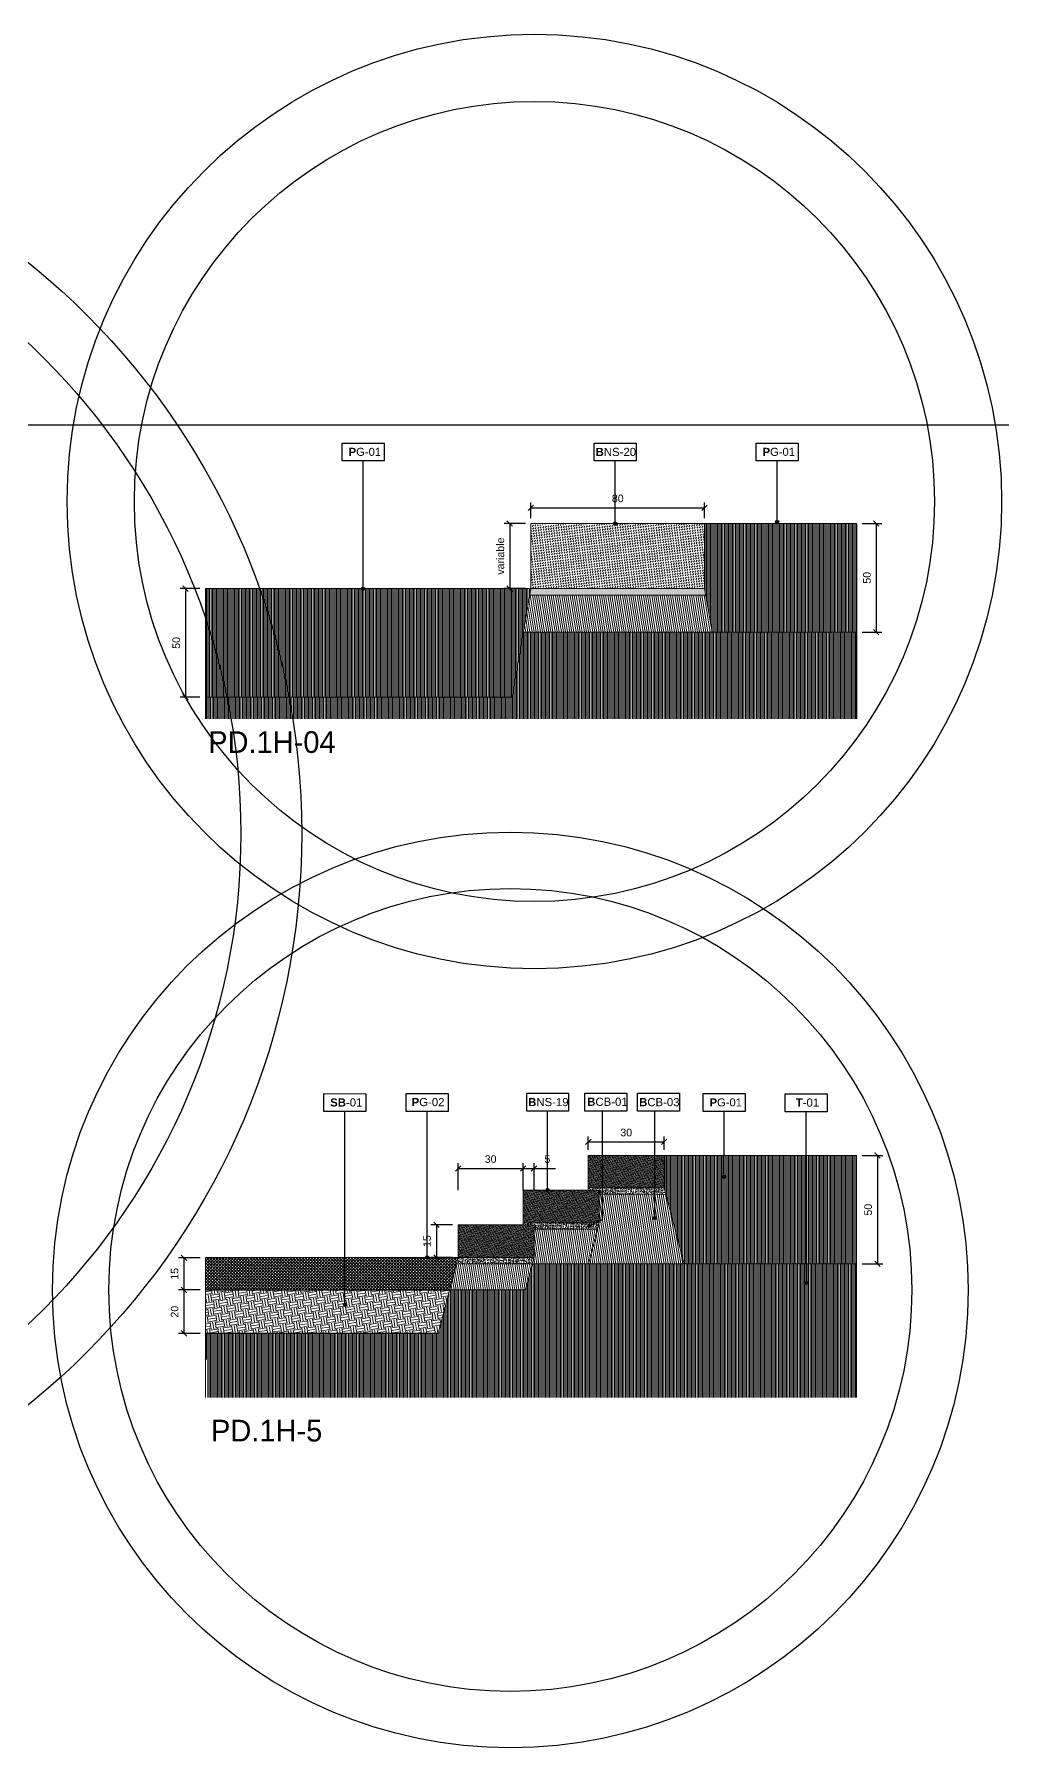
# Model space of a CAD drawing. Header units: metres. Extents: x -325 to 301, y -147 to 149.
# Drawn here: x 27.6 to 32.06, y 47.36 to 55.26 of the extents above; entities that cross this region are included whole.
import ezdxf

# ---------------------------------------------------------------- set-up
doc = ezdxf.new("R2010")
doc.units = ezdxf.units.M
doc.layers.get('Defpoints').update_dxf_attribs({"lineweight": 13})
for name, color, linetype, plot in [('-aux', 50, 'Continuous', False), ('-AUX-QAD', 5, 'Continuous', False), ('-AUX-TWQ', 1, 'Continuous', False)]:
    doc.layers.add(name, color=color, linetype=linetype, plot=plot)
doc.layers.add('0-TX-1_25', color=7, linetype='Continuous', true_color=0x3f4f7f)
for name, color, linetype, lineweight, true_color in [('03-TR-Paviment_01_Compacted Ground', 7, 'Continuous', 5, 0xc5a967), ('03-TR-Paviment_08_Natural Stone Bleachers', 7, 'Continuous', 5, 0xafad9d), ('3-TR tot_u', 7, 'Continuous', 5, 0x787878)]:
    doc.layers.add(name, color=color, linetype=linetype, lineweight=lineweight, true_color=true_color)
for name, color, linetype, lineweight in [('1-CM', 7, 'Continuous', 0), ('2-L-secció', 1, 'Continuous', 0), ('3-TR Formigó', 252, 'Continuous', 0), ('3-TR Seleccionat', 44, 'Continuous', 0), ('3-TR Tot-u', 37, 'Continuous', 0)]:
    doc.layers.add(name, color=color, linetype=linetype, lineweight=lineweight)
for name, color, linetype in [('1-SECCIÓ', 1, 'Continuous'), ('A-KEYPLAN_HATCH', 7, 'Continuous'), ('A_TEXT_2', 7, 'Continuous'), ('EIT_3 TR terra vegetal', 45, 'Continuous')]:
    doc.layers.add(name, color=color, linetype=linetype)
doc.styles.add('Arial_4', font='arial.ttf', dxfattribs={"height": 1.8})
doc.styles.get("Standard").update_dxf_attribs({"font": 'arial.ttf'})
doc.styles.add('x-llegenda materials$0$ENGRAVERS', font='TT0586M.TTF')
doc.dimstyles.new('ISO-25', dxfattribs={"dimtxt": 0.1, "dimasz": 0.1, "dimexe": 0.1, "dimexo": 0.1, "dimgap": 0.1, "dimtad": 1, "dimdec": 0, "dimlfac": 100, "dimzin": 9, "dimtxsty": 'Standard', "dimblk": 'OBLIQUE', "dimcen": 0.1, "dimadec": 0, "dimazin": 0, "dimtfac": 1, "dimtdec": 0, "dimtmove": 0, "dimatfit": 3, "dimldrblk": 'OBLIQUE', "dimfxl": 1, "dimarcsym": 0})

# ---------------------------------------------------------------- blocks, each defined once
blk = doc.blocks.new('hatch keyplan 2')
at = {"layer": 'A-KEYPLAN_HATCH'}
blk.add_lwpolyline([(0, 0.00548), (0.01287, 0.00548), (0.01287, 0), (0, 0)], close=True, dxfattribs=at)
blk = doc.blocks.new('hatch keyplan')
at = {"layer": 'A-KEYPLAN_HATCH'}
blk.add_blockref('hatch keyplan 2', (1.43058, 0.85215), dxfattribs=at)
blk = doc.blocks.new('PG02')
at = {"layer": 'A-KEYPLAN_HATCH'}
blk.add_blockref('hatch keyplan', (-1.42958, -0.85215), dxfattribs=at)
at = {"layer": 'A_TEXT_2', "insert": (0.0002, 0.00412), "char_height": 0.0025, "attachment_point": 1}
blk.add_mtext_dynamic_manual_height_columns('\\pi0.00245,t0.01245;{\\fArial|b1|i0|c0|p34;P}G-02', width=0.0145619, gutter_width=0.015, heights=[0], dxfattribs=at)
blk = doc.blocks.new('SB-01')
at = {"layer": 'A-KEYPLAN_HATCH'}
blk.add_blockref('hatch keyplan', (-1.43058, -0.85215), dxfattribs=at)
at = {"layer": 'A_TEXT_2', "insert": (-0.0008, 0.00403), "char_height": 0.0025, "attachment_point": 1}
blk.add_mtext_dynamic_manual_height_columns('\\pi0.00271;{\\fArial|b1|i0|c0|p34;SB}-01', width=0.0145619, gutter_width=0.015, heights=[0], dxfattribs=at)
blk = doc.blocks.new('T-01')
at = {"layer": 'A-KEYPLAN_HATCH'}
blk.add_blockref('hatch keyplan', (-1.43058, -0.85215), dxfattribs=at)
at = {"layer": 'A_TEXT_2', "insert": (-0.0008, 0.00408), "char_height": 0.0025, "attachment_point": 1}
blk.add_mtext_dynamic_manual_height_columns('\\pi0.00405;{\\fArial|b1|i0|c0|p34;T}-01', width=0.0145619, gutter_width=0.015, heights=[0], dxfattribs=at)
blk = doc.blocks.new('PG01')
at = {"layer": 'A-KEYPLAN_HATCH'}
blk.add_blockref('hatch keyplan', (-1.42958, -0.85215), dxfattribs=at)
at = {"layer": 'A-KEYPLAN_HATCH', "insert": (0.00021, 0.00402), "char_height": 0.0024588, "attachment_point": 1, "line_spacing_factor": 0.938532, "style": 'Arial_4'}
blk.add_mtext_dynamic_manual_height_columns('\\pi0.00276;{\\fArial|b1|i0|c0|p34;P}G-01', width=0.0145619, gutter_width=0.015, heights=[0], dxfattribs=at)
blk = doc.blocks.new('BNS_19')
at = {"layer": '03-TR-Paviment_08_Natural Stone Bleachers'}
h = blk.add_hatch(dxfattribs=at)
h.set_pattern_fill('DASH', color=256, scale=0.0011, angle=233, style=0, double=1)
h.set_pattern_definition([(233, (-63.3714576, -52.2879466), (0.00068739555, -0.00489107349), [0.0034925, -0.0034925])])
h.paths.add_polyline_path([(0.3, 0.15), (0.3, 0), (-0.05, 0), (-0.05, 0.15)])
at = {"layer": '1-CM'}
blk.add_lwpolyline([(0.3, 0.15), (-0.05, 0.15), (-0.05, 0), (0.3, 0), (0.3, 0.15)], dxfattribs=at)
blk = doc.blocks.new('BNS19')
at = {"layer": 'A-KEYPLAN_HATCH'}
blk.add_lwpolyline([(0, 0.0039), (0.00917, 0.0039), (0.00917, 0), (0, 0)], close=True, dxfattribs=at)
at = {"layer": 'A_TEXT_2', "insert": (0.00031, 0.00286), "char_height": 0.0017812, "attachment_point": 1}
blk.add_mtext_dynamic_manual_height_columns('{\\fArial|b1|i0|c0|p34;B}NS-19', width=0.0103753, gutter_width=0.01069, heights=[0], dxfattribs=at)
blk = doc.blocks.new('B-CB03')
at = {"layer": 'A-KEYPLAN_HATCH'}
blk.add_blockref('hatch keyplan', (-1.43058, -0.85215), dxfattribs=at)
at = {"layer": 'A_TEXT_2', "insert": (-0.0008, 0.00398), "char_height": 0.0025, "attachment_point": 1}
blk.add_mtext_dynamic_manual_height_columns('\\pi0.00128;{\\fArial|b1|i0|c0|p34;B}CB-03', width=0.0145619, gutter_width=0.015, heights=[0], dxfattribs=at)
blk = doc.blocks.new('B-CB01')
at = {"layer": 'A-KEYPLAN_HATCH'}
blk.add_blockref('hatch keyplan', (-1.43058, -0.85215), dxfattribs=at)
at = {"layer": 'A_TEXT_2', "insert": (-0.0008, 0.00411), "char_height": 0.0025, "attachment_point": 1}
blk.add_mtext_dynamic_manual_height_columns('\\pi0.00152;{\\fArial|b1|i0|c0|p34;B}CB-01', width=0.0145619, gutter_width=0.015, heights=[0], dxfattribs=at)
blk = doc.blocks.new('POINT')
at = {"layer": '0-TX-1_25'}
h = blk.add_hatch(dxfattribs=at)
h.set_pattern_fill('ANGLE', color=256)
h.set_pattern_definition([(0, (-83.747, -12.726), (0, 6.985), [5.08, -1.905]), (90, (-83.747, -12.726), (-6.985, 4e-16), [5.08, -1.905])])
edge = h.paths.add_edge_path()
edge.add_arc((0, 0), 0.0075, 0, 360)
h = blk.add_hatch(color=256, dxfattribs=at)
h.dxf.hatch_style = 1
edge = h.paths.add_edge_path()
edge.add_arc((0, 0), 0.0075, 0, 360)
blk.add_circle((0, 0), 0.0075, dxfattribs=at)
blk = doc.blocks.new('BNS20')
at = {"layer": 'A-KEYPLAN_HATCH'}
blk.add_lwpolyline([(0, 0.0039), (0.00917, 0.0039), (0.00917, 0), (0, 0)], close=True, dxfattribs=at)
at = {"layer": 'A_TEXT_2', "insert": (0.00031, 0.00286), "char_height": 0.0017812, "attachment_point": 1}
blk.add_mtext_dynamic_manual_height_columns('{\\fArial|b1|i0|c0|p34;B}NS-20', width=0.0103753, gutter_width=0.01069, heights=[0], dxfattribs=at)
blk = doc.blocks.new('_Oblique')
at = {"color": 0, "lineweight": -2}
blk.add_line((-0.5, -0.5), (0.5, 0.5), dxfattribs=at)
blk = doc.blocks.new('*D1619')
at = {"layer": '0-TX-1_25', "color": 0, "lineweight": -2, "transparency": 16777216}
for p, q in [((31.4119, 53.0014), (31.5023, 53.0014)), ((31.4773, 53.0014), (31.4773, 52.5014)), ((31.4119, 52.5014), (31.5023, 52.5014))]:
    blk.add_line(p, q, dxfattribs=at)
at = {"layer": 'Defpoints', "color": 0, "transparency": 16777216}
for p in [(31.3869, 53.0014), (31.3869, 52.5014), (31.4773, 52.5014)]:
    blk.add_point(p, dxfattribs=at)
at = {"layer": '0-TX-1_25', "color": 0, "lineweight": -2, "transparency": 16777216, "xscale": 0.025, "yscale": 0.025, "zscale": 0.025}
for p, rotation in [((31.4773, 53.0014), 90), ((31.4773, 52.5014), 270)]:
    blk.add_blockref('_Oblique', p, dxfattribs=dict(at, rotation=rotation))
at = {"layer": '0-TX-1_25', "color": 0, "transparency": 16777216, "insert": (31.4344, 52.7514), "char_height": 0.035, "attachment_point": 5, "rotation": 90}
blk.add_mtext('50', dxfattribs=at)
blk = doc.blocks.new('*D1620')
at = {"layer": '0-TX-1_25', "color": 0, "lineweight": -2, "transparency": 16777216}
for p, q in [((29.886, 53.0264), (29.886, 53.099)), ((29.886, 53.074), (30.686, 53.074)), ((30.686, 53.0264), (30.686, 53.099))]:
    blk.add_line(p, q, dxfattribs=at)
at = {"layer": 'Defpoints', "color": 0, "transparency": 16777216}
for p in [(30.686, 53.074), (29.886, 53.0014), (30.686, 53.0014)]:
    blk.add_point(p, dxfattribs=at)
at = {"layer": '0-TX-1_25', "color": 0, "lineweight": -2, "transparency": 16777216, "xscale": 0.025, "yscale": 0.025, "zscale": 0.025, "rotation": 180}
blk.add_blockref('_Oblique', (29.886, 53.074), dxfattribs=at)
at = {"layer": '0-TX-1_25', "color": 0, "lineweight": -2, "transparency": 16777216, "xscale": 0.025, "yscale": 0.025, "zscale": 0.025}
blk.add_blockref('_Oblique', (30.686, 53.074), dxfattribs=at)
at = {"layer": '0-TX-1_25', "color": 0, "transparency": 16777216, "insert": (30.286, 53.1169), "char_height": 0.035, "attachment_point": 5}
blk.add_mtext('80', dxfattribs=at)
blk = doc.blocks.new('*D1621')
at = {"layer": '0-TX-1_25', "color": 0, "lineweight": -2, "transparency": 16777216}
for p, q in [((29.861, 53.0014), (29.7632, 53.0014)), ((29.7882, 53.0014), (29.7882, 52.7014)), ((29.861, 52.7014), (29.7632, 52.7014))]:
    blk.add_line(p, q, dxfattribs=at)
at = {"layer": 'Defpoints', "color": 0, "transparency": 16777216}
for p in [(29.886, 53.0014), (29.7882, 52.7014), (29.886, 52.7014)]:
    blk.add_point(p, dxfattribs=at)
at = {"layer": '0-TX-1_25', "color": 0, "lineweight": -2, "transparency": 16777216, "xscale": 0.025, "yscale": 0.025, "zscale": 0.025}
for p, rotation in [((29.7882, 53.0014), 90), ((29.7882, 52.7014), 270)]:
    blk.add_blockref('_Oblique', p, dxfattribs=dict(at, rotation=rotation))
at = {"layer": '0-TX-1_25', "color": 0, "transparency": 16777216, "insert": (29.7454, 52.8514), "char_height": 0.035, "attachment_point": 5, "rotation": 90}
blk.add_mtext('variable', dxfattribs=at)
blk = doc.blocks.new('*D1622')
at = {"layer": '0-TX-1_25', "color": 0, "lineweight": -2, "transparency": 16777216}
for p, q in [((28.361, 52.7014), (28.2697, 52.7014)), ((28.2947, 52.7014), (28.2947, 52.2014)), ((28.361, 52.2014), (28.2697, 52.2014))]:
    blk.add_line(p, q, dxfattribs=at)
at = {"layer": 'Defpoints', "color": 0, "transparency": 16777216}
for p in [(28.386, 52.7014), (28.2947, 52.2014), (28.386, 52.2014)]:
    blk.add_point(p, dxfattribs=at)
at = {"layer": '0-TX-1_25', "color": 0, "lineweight": -2, "transparency": 16777216, "xscale": 0.025, "yscale": 0.025, "zscale": 0.025}
for p, rotation in [((28.2947, 52.7014), 90), ((28.2947, 52.2014), 270)]:
    blk.add_blockref('_Oblique', p, dxfattribs=dict(at, rotation=rotation))
at = {"layer": '0-TX-1_25', "color": 0, "transparency": 16777216, "insert": (28.2518, 52.4514), "char_height": 0.035, "attachment_point": 5, "rotation": 90}
blk.add_mtext('50', dxfattribs=at)
blk = doc.blocks.new('*D1678')
at = {"layer": '0-TX-1_25', "color": 0, "lineweight": -2, "transparency": 16777216}
for p, q in [((31.4119, 50.0897), (31.5078, 50.0897)), ((31.4828, 50.0897), (31.4828, 49.5897)), ((31.4119, 49.5897), (31.5078, 49.5897))]:
    blk.add_line(p, q, dxfattribs=at)
at = {"layer": 'Defpoints', "color": 0, "transparency": 16777216}
for p in [(31.3869, 50.0897), (31.3869, 49.5897), (31.4828, 49.5897)]:
    blk.add_point(p, dxfattribs=at)
at = {"layer": '0-TX-1_25', "color": 0, "lineweight": -2, "transparency": 16777216, "xscale": 0.025, "yscale": 0.025, "zscale": 0.025}
for p, rotation in [((31.4828, 50.0897), 90), ((31.4828, 49.5897), 270)]:
    blk.add_blockref('_Oblique', p, dxfattribs=dict(at, rotation=rotation))
at = {"layer": '0-TX-1_25', "color": 0, "transparency": 16777216, "insert": (31.4399, 49.8397), "char_height": 0.035, "attachment_point": 5, "rotation": 90}
blk.add_mtext('50', dxfattribs=at)
blk = doc.blocks.new('*D1679')
at = {"layer": '0-TX-1_25', "color": 0, "lineweight": -2, "transparency": 16777216}
for p, q in [((28.3619, 49.6183), (28.2622, 49.6183)), ((28.2872, 49.6183), (28.2872, 49.4697)), ((28.3619, 49.4697), (28.2622, 49.4697))]:
    blk.add_line(p, q, dxfattribs=at)
at = {"layer": 'Defpoints', "color": 0, "transparency": 16777216}
for p in [(28.3869, 49.6183), (28.2872, 49.4697), (28.3869, 49.4697)]:
    blk.add_point(p, dxfattribs=at)
at = {"layer": '0-TX-1_25', "color": 0, "lineweight": -2, "transparency": 16777216, "xscale": 0.025, "yscale": 0.025, "zscale": 0.025}
for p, rotation in [((28.2872, 49.6183), 90), ((28.2872, 49.4697), 270)]:
    blk.add_blockref('_Oblique', p, dxfattribs=dict(at, rotation=rotation))
at = {"layer": '0-TX-1_25', "color": 0, "transparency": 16777216, "insert": (28.2443, 49.544), "char_height": 0.035, "attachment_point": 5, "rotation": 90}
blk.add_mtext('15', dxfattribs=at)
blk = doc.blocks.new('*D1680')
at = {"layer": '0-TX-1_25', "color": 0, "lineweight": -2, "transparency": 16777216}
for p, q in [((28.3616, 49.4697), (28.2622, 49.4697)), ((28.2872, 49.4697), (28.2872, 49.2697)), ((28.3616, 49.2697), (28.2622, 49.2697))]:
    blk.add_line(p, q, dxfattribs=at)
at = {"layer": 'Defpoints', "color": 0, "transparency": 16777216}
for p in [(28.3866, 49.4697), (28.2872, 49.2697), (28.3866, 49.2697)]:
    blk.add_point(p, dxfattribs=at)
at = {"layer": '0-TX-1_25', "color": 0, "lineweight": -2, "transparency": 16777216, "xscale": 0.025, "yscale": 0.025, "zscale": 0.025}
for p, rotation in [((28.2872, 49.4697), 90), ((28.2872, 49.2697), 270)]:
    blk.add_blockref('_Oblique', p, dxfattribs=dict(at, rotation=rotation))
at = {"layer": '0-TX-1_25', "color": 0, "transparency": 16777216, "insert": (28.2443, 49.3697), "char_height": 0.035, "attachment_point": 5, "rotation": 90}
blk.add_mtext('20', dxfattribs=at)
blk = doc.blocks.new('*D1685')
at = {"layer": '0-TX-1_25', "color": 0, "lineweight": -2, "transparency": 16777216}
for p, q in [((29.5503, 49.9297), (29.5503, 50.0547)), ((29.5503, 50.0297), (29.8503, 50.0297)), ((29.8503, 49.9297), (29.8503, 50.0547))]:
    blk.add_line(p, q, dxfattribs=at)
at = {"layer": 'Defpoints', "color": 0, "transparency": 16777216}
for p in [(29.8503, 50.0297), (29.5503, 49.7697), (29.8503, 49.7697)]:
    blk.add_point(p, dxfattribs=at)
at = {"layer": '0-TX-1_25', "color": 0, "lineweight": -2, "transparency": 16777216, "xscale": 0.025, "yscale": 0.025, "zscale": 0.025, "rotation": 180}
blk.add_blockref('_Oblique', (29.5503, 50.0297), dxfattribs=at)
at = {"layer": '0-TX-1_25', "color": 0, "lineweight": -2, "transparency": 16777216, "xscale": 0.025, "yscale": 0.025, "zscale": 0.025}
blk.add_blockref('_Oblique', (29.8503, 50.0297), dxfattribs=at)
at = {"layer": '0-TX-1_25', "color": 0, "transparency": 16777216, "insert": (29.7003, 50.0726), "char_height": 0.035, "attachment_point": 5}
blk.add_mtext('30', dxfattribs=at)
blk = doc.blocks.new('*D1682')
at = {"layer": '0-TX-1_25', "color": 0, "lineweight": -2, "transparency": 16777216}
for p, q in [((29.8503, 49.9547), (29.8503, 50.0547)), ((29.8503, 50.0297), (29.9003, 50.0297)), ((29.9003, 49.9297), (29.9003, 50.0547)), ((29.9003, 50.0297), (29.9985, 50.0297))]:
    blk.add_line(p, q, dxfattribs=at)
at = {"layer": 'Defpoints', "color": 0, "transparency": 16777216}
for p in [(29.9003, 50.0297), (29.8503, 49.9297), (29.9003, 49.7697)]:
    blk.add_point(p, dxfattribs=at)
at = {"layer": '0-TX-1_25', "color": 0, "lineweight": -2, "transparency": 16777216, "xscale": 0.025, "yscale": 0.025, "zscale": 0.025, "rotation": 180}
blk.add_blockref('_Oblique', (29.8503, 50.0297), dxfattribs=at)
at = {"layer": '0-TX-1_25', "color": 0, "lineweight": -2, "transparency": 16777216, "xscale": 0.025, "yscale": 0.025, "zscale": 0.025}
blk.add_blockref('_Oblique', (29.9003, 50.0297), dxfattribs=at)
at = {"layer": '0-TX-1_25', "color": 0, "transparency": 16777216, "insert": (29.9619, 50.0725), "char_height": 0.035, "attachment_point": 5}
blk.add_mtext('5', dxfattribs=at)
blk = doc.blocks.new('*D1683')
at = {"layer": '0-TX-1_25', "color": 0, "lineweight": -2, "transparency": 16777216}
for p, q in [((30.1503, 50.1147), (30.1503, 50.1772)), ((30.1503, 50.1522), (30.5003, 50.1522)), ((30.5003, 50.1147), (30.5003, 50.1772))]:
    blk.add_line(p, q, dxfattribs=at)
at = {"layer": 'Defpoints', "color": 0, "transparency": 16777216}
for p in [(30.5003, 50.1522), (30.1503, 50.0897), (30.5003, 50.0897)]:
    blk.add_point(p, dxfattribs=at)
at = {"layer": '0-TX-1_25', "color": 0, "lineweight": -2, "transparency": 16777216, "xscale": 0.025, "yscale": 0.025, "zscale": 0.025, "rotation": 180}
blk.add_blockref('_Oblique', (30.1503, 50.1522), dxfattribs=at)
at = {"layer": '0-TX-1_25', "color": 0, "lineweight": -2, "transparency": 16777216, "xscale": 0.025, "yscale": 0.025, "zscale": 0.025}
blk.add_blockref('_Oblique', (30.5003, 50.1522), dxfattribs=at)
at = {"layer": '0-TX-1_25', "color": 0, "transparency": 16777216, "insert": (30.3253, 50.1951), "char_height": 0.035, "attachment_point": 5}
blk.add_mtext('30', dxfattribs=at)
blk = doc.blocks.new('*D1684')
at = {"layer": '0-TX-1_25', "color": 0, "lineweight": -2, "transparency": 16777216}
for p, q in [((29.5253, 49.7697), (29.4254, 49.7697)), ((29.4504, 49.7697), (29.4504, 49.6197)), ((29.5253, 49.6197), (29.4254, 49.6197))]:
    blk.add_line(p, q, dxfattribs=at)
at = {"layer": 'Defpoints', "color": 0, "transparency": 16777216}
for p in [(29.5503, 49.7697), (29.4504, 49.6197), (29.5503, 49.6197)]:
    blk.add_point(p, dxfattribs=at)
at = {"layer": '0-TX-1_25', "color": 0, "lineweight": -2, "transparency": 16777216, "xscale": 0.025, "yscale": 0.025, "zscale": 0.025}
for p, rotation in [((29.4504, 49.7697), 90), ((29.4504, 49.6197), 270)]:
    blk.add_blockref('_Oblique', p, dxfattribs=dict(at, rotation=rotation))
at = {"layer": '0-TX-1_25', "color": 0, "transparency": 16777216, "insert": (29.4075, 49.6947), "char_height": 0.035, "attachment_point": 5, "rotation": 90}
blk.add_mtext('15', dxfattribs=at)

msp = doc.modelspace()

# ---------------------------------------------------------------- hatches: boundary and pattern name
at = {"layer": '03-TR-Paviment_01_Compacted Ground'}
h = msp.add_hatch(dxfattribs=at)
h.set_pattern_fill('ANSI31', color=256, scale=0.002, angle=45)
h.set_pattern_definition([(90, (-9.113502, 10.0134224), (-0.00635, 0), [])])
h.paths.add_polyline_path([(31.3869, 53.0014), (30.686, 53.0014), (30.686, 52.7014), (30.7204, 52.5014), (31.3869, 52.5014)])
h = msp.add_hatch(dxfattribs=at)
h.set_pattern_fill('ANSI31', color=256, scale=0.002, angle=45)
h.set_pattern_definition([(90, (-11.447015, 9.7134224), (-0.00635, 0), [])])
h.paths.add_polyline_path([(29.886, 52.7014), (28.386, 52.7014), (28.3869, 52.2014), (29.7998, 52.2014)])
h = msp.add_hatch(dxfattribs=at)
h.set_pattern_fill('ANSI31', color=256, scale=0.002, angle=225)
h.set_pattern_definition([(270, (5.688176, -59.176308), (0.00635, -9e-19), [])])
h.paths.add_polyline_path([(30.5003, 49.9397), (30.5918, 49.5897), (31.3869, 49.5897), (31.3869, 50.0897), (31.051, 50.0897), (30.3822, 50.0897), (30.5003, 50.0897)])
at = {"layer": '03-TR-Paviment_08_Natural Stone Bleachers'}
h = msp.add_hatch(dxfattribs=at)
h.set_pattern_fill('DASH', color=256, scale=0.002611, angle=232.42641, style=0, double=1)
h.set_pattern_definition([(232.4264096, (-122.366782, -68.67791), (0.00151523477, -0.01162470696), [0.0082894435, -0.0082894435])])
h.paths.add_polyline_path([(29.886, 52.9954), (29.886, 52.7015), (30.686, 52.7014), (30.686, 53.0014)])
at = {"layer": '3-TR Formigó'}
h = msp.add_hatch(dxfattribs=at)
h.set_pattern_fill('ANSI31', color=256, scale=0.003, angle=234.17524, style=0)
h.set_pattern_definition([(279.175244, (-8.821496, -38.993878), (0.00940313, 0.0015188056), [])])
h.paths.add_polyline_path([(30.6911, 52.6714), (29.8808, 52.6714), (29.8515, 52.5014), (30.7204, 52.5014)])
h = msp.add_hatch(dxfattribs=at)
h.set_pattern_fill('ANSI31', color=256, scale=0.003, angle=234.17524, style=0)
h.set_pattern_definition([(279.17524, (33.304013, 49.54951), (0.00940313, 0.001518806), [])])
h.paths.add_polyline_path([(30.5078, 49.9109), (30.2003, 49.9097), (30.2003, 49.7797), (30.1506, 49.5897), (30.5918, 49.5897)])
h = msp.add_hatch(dxfattribs=at)
h.set_pattern_fill('ANSI31', color=256, scale=0.003, angle=234.17524, style=0)
h.set_pattern_definition([(279.17524, (33.004013, 49.38951), (0.00940313, 0.001518806), [])])
h.paths.add_polyline_path([(30.1924, 49.7497), (29.9003, 49.7497), (29.9003, 49.6197), (29.8924, 49.5897), (30.1506, 49.5897)])
h = msp.add_hatch(dxfattribs=at)
h.set_pattern_fill('ANSI31', color=256, scale=0.003, angle=234.17524, style=0)
h.set_pattern_definition([(279.17524, (32.622651, 49.26951), (0.00940313, 0.001518806), [])])
h.paths.add_polyline_path([(29.8924, 49.5897), (29.5424, 49.5897), (29.5111, 49.4697), (29.8611, 49.4697)])
at = {"layer": '3-TR Seleccionat'}
h = msp.add_hatch(dxfattribs=at)
h.set_pattern_fill('ANSI31', color=256, scale=0.002, angle=225, style=0)
h.set_pattern_definition([(270, (26.625851, 52.456616), (0.00635, -2e-18), [])])
h.paths.add_polyline_path([(29.8515, 52.5014), (29.7998, 52.2014), (28.3869, 52.2014), (28.3869, 52.1014), (31.3869, 52.1014), (31.386, 52.5014), (30.7204, 52.5014)])
h = msp.add_hatch(dxfattribs=at)
h.set_pattern_fill('ANSI31', color=256, scale=0.002, angle=225)
h.set_pattern_definition([(270, (0.749206, -61.6957357), (0.00635, -9e-19), [])])
h.paths.add_polyline_path([(29.8924, 49.5897), (29.8611, 49.4697), (29.5111, 49.4697), (29.4588, 49.2697), (28.3869, 49.2697), (28.3964, 48.9743), (31.3869, 48.9743), (31.3869, 49.5897)])
at = {"layer": '3-TR Tot-u'}
h = msp.add_hatch(dxfattribs=at)
h.set_pattern_fill('EARTH', color=256, scale=0.005, angle=-80.48559, style=0)
h.set_pattern_definition([(279.514408, (5.688176, -62.140736), (0.036561385, -0.026065113), [0.03175, -0.03175]), (279.514408, (5.69992, -62.138768), (0.036561385, -0.026065113), [0.03175, -0.03175]), (279.514408, (5.71166, -62.1368), (0.036561385, -0.026065113), [0.03175, -0.03175]), (9.514408, (5.71623, -62.140058), (0.026065113, 0.036561385), [0.03175, -0.03175]), (9.514408, (5.7182, -62.1518), (0.026065113, 0.036561385), [0.03175, -0.03175]), (9.514408, (5.720167, -62.163543), (0.026065113, 0.036561385), [0.03175, -0.03175])])
h.paths.add_polyline_path([(29.4588, 49.2697), (29.5111, 49.4697), (28.3866, 49.4697), (28.3866, 49.2697)])
at = {"layer": '3-TR tot_u'}
h = msp.add_hatch(dxfattribs=at)
h.set_pattern_fill('AR-CONC', color=256, scale=9e-05, angle=90.26641)
h.set_pattern_definition([(140.266414, (-53.53284, 29.938832), (0.0013582613, 0.0164031132), [0.0017145, -0.0188595]), (85.266414, (-53.53284, 29.938832), (-0.0171801815, -0.0032518273), [0.0013716, -0.0150876526]), (190.71786, (-53.532727, 29.940199), (-0.0158219194, 0.0131512858), [0.0014571008, -0.016028122]), (136.450614, (-53.537412, 29.93881), (0.003670327, 0.024414444), [0.00257175, -0.02828925]), (186.901972, (-53.537106, 29.940846), (-0.0223674596, 0.021262598), [0.002185652, -0.024042205]), (81.450565, (-53.537412, 29.93881), (-0.0223674596, 0.021262598), [0.002057397, -0.022631376]), (111.266414, (-53.53628, 29.941102), (0.0091403206, 0.0136879438), [0.0017145, -0.0188595]), (56.266414, (-53.53628, 29.941102), (-0.0166026007, 0.0054850432), [0.0013716, -0.0150876]), (161.71786, (-53.535518, 29.942243), (-0.0074622802, 0.019172987), [0.0014571008, -0.0160280944]), (127.766414, (-53.53284, 29.938832), (-0.00761116375, 0.0002425866), [0, -0.01490472, 0, -0.0153162, 0, -0.01514475]), (97.766414, (-53.53284, 29.938832), (-0.009044117, 0.0059717809), [0, -0.00873252, 0, -0.01456182, 0, -0.00577215]), (57.766414, (-53.5328164, 29.9337345), (0.0004588393, 0.012205419), [0, -0.005715, 0, -0.0178308, 0, -0.0236601]), (47.766414, (-53.532806, 29.931449), (-0.0023503487, 0.0133208417), [0, -0.0074295, 0, -0.01184148, 0, -0.0168021])])
h.paths.add_polyline_path([(30.6911, 52.6714), (30.686, 52.7014), (29.886, 52.7014), (29.8808, 52.6714)])
h = msp.add_hatch(dxfattribs=at)
h.set_pattern_fill('AR-CONC', color=256, scale=9e-05, angle=90.26641)
h.set_pattern_definition([(140.266414, (-53.2188, 27.04293), (0.0013582613, 0.0164031132), [0.0017145, -0.0188595]), (85.266414, (-53.2188, 27.04293), (-0.0171801815, -0.0032518273), [0.0013716, -0.0150876526]), (190.71786, (-53.218687, 27.044296), (-0.0158219194, 0.0131512858), [0.0014571008, -0.016028122]), (136.450614, (-53.223372, 27.042908), (0.003670327, 0.024414444), [0.00257175, -0.02828925]), (186.901972, (-53.223066, 27.044943), (-0.0223674596, 0.021262598), [0.002185652, -0.024042205]), (81.450565, (-53.223372, 27.042908), (-0.0223674596, 0.021262598), [0.002057397, -0.022631376]), (111.266414, (-53.22224, 27.0452), (0.0091403206, 0.0136879438), [0.0017145, -0.0188595]), (56.266414, (-53.22224, 27.0452), (-0.0166026007, 0.0054850432), [0.0013716, -0.0150876]), (161.71786, (-53.221478, 27.04634), (-0.0074622802, 0.019172987), [0.0014571008, -0.0160280944]), (127.766414, (-53.2188, 27.0429295), (-0.00761116375, 0.0002425866), [0, -0.01490472, 0, -0.0153162, 0, -0.01514475]), (97.766414, (-53.2188, 27.0429295), (-0.009044117, 0.0059717809), [0, -0.00873252, 0, -0.01456182, 0, -0.00577215]), (57.766414, (-53.2187764, 27.037832), (0.0004588393, 0.012205419), [0, -0.005715, 0, -0.0178308, 0, -0.0236601]), (47.766414, (-53.218766, 27.035546), (-0.0023503487, 0.0133208417), [0, -0.0074295, 0, -0.01184148, 0, -0.0168021])])
h.paths.add_polyline_path([(30.5078, 49.9109), (30.5003, 49.9397), (30.1503, 49.9397), (30.1503, 49.9297), (30.2003, 49.9297), (30.2003, 49.9097)])
h = msp.add_hatch(dxfattribs=at)
h.set_pattern_fill('AR-CONC', color=256, scale=9e-05, angle=90.26641)
h.set_pattern_definition([(140.266414, (-53.5188, 26.88293), (0.0013582613, 0.0164031132), [0.0017145, -0.0188595]), (85.266414, (-53.5188, 26.88293), (-0.0171801815, -0.0032518273), [0.0013716, -0.0150876526]), (190.71786, (-53.518687, 26.884296), (-0.0158219194, 0.0131512858), [0.0014571008, -0.016028122]), (136.450614, (-53.523372, 26.882908), (0.003670327, 0.024414444), [0.00257175, -0.02828925]), (186.901972, (-53.523066, 26.884943), (-0.0223674596, 0.021262598), [0.002185652, -0.024042205]), (81.450565, (-53.523372, 26.882908), (-0.0223674596, 0.021262598), [0.002057397, -0.022631376]), (111.266414, (-53.52224, 26.8852), (0.0091403206, 0.0136879438), [0.0017145, -0.0188595]), (56.266414, (-53.52224, 26.8852), (-0.0166026007, 0.0054850432), [0.0013716, -0.0150876]), (161.71786, (-53.521478, 26.88634), (-0.0074622802, 0.019172987), [0.0014571008, -0.0160280944]), (127.766414, (-53.5188, 26.8829295), (-0.00761116375, 0.0002425866), [0, -0.01490472, 0, -0.0153162, 0, -0.01514475]), (97.766414, (-53.5188, 26.8829295), (-0.009044117, 0.0059717809), [0, -0.00873252, 0, -0.01456182, 0, -0.00577215]), (57.766414, (-53.5187764, 26.877832), (0.0004588393, 0.012205419), [0, -0.005715, 0, -0.0178308, 0, -0.0236601]), (47.766414, (-53.518766, 26.875546), (-0.0023503487, 0.0133208417), [0, -0.0074295, 0, -0.01184148, 0, -0.0168021])])
h.paths.add_polyline_path([(30.1924, 49.7497), (30.2003, 49.7797), (29.8503, 49.7797), (29.8503, 49.7697), (29.9003, 49.7697), (29.9003, 49.7497)])
h = msp.add_hatch(dxfattribs=at)
h.set_pattern_fill('AR-CONC', color=256, scale=9e-05, angle=90.26641)
h.set_pattern_definition([(140.266414, (-53.900162, 26.76293), (0.0013582613, 0.0164031132), [0.0017145, -0.0188595]), (85.266414, (-53.900162, 26.76293), (-0.0171801815, -0.0032518273), [0.0013716, -0.0150876526]), (190.71786, (-53.900049, 26.764296), (-0.0158219194, 0.0131512858), [0.0014571008, -0.016028122]), (136.450614, (-53.904734, 26.762908), (0.003670327, 0.024414444), [0.00257175, -0.02828925]), (186.901972, (-53.904428, 26.764943), (-0.0223674596, 0.021262598), [0.002185652, -0.024042205]), (81.450565, (-53.904734, 26.762908), (-0.0223674596, 0.021262598), [0.002057397, -0.022631376]), (111.266414, (-53.903602, 26.7652), (0.0091403206, 0.0136879438), [0.0017145, -0.0188595]), (56.266414, (-53.903602, 26.7652), (-0.0166026007, 0.0054850432), [0.0013716, -0.0150876]), (161.71786, (-53.90284, 26.76634), (-0.0074622802, 0.019172987), [0.0014571008, -0.0160280944]), (127.766414, (-53.900162, 26.7629295), (-0.00761116375, 0.0002425866), [0, -0.01490472, 0, -0.0153162, 0, -0.01514475]), (97.766414, (-53.900162, 26.7629295), (-0.009044117, 0.0059717809), [0, -0.00873252, 0, -0.01456182, 0, -0.00577215]), (57.766414, (-53.900138, 26.757832), (0.0004588393, 0.012205419), [0, -0.005715, 0, -0.0178308, 0, -0.0236601]), (47.766414, (-53.900128, 26.755546), (-0.0023503487, 0.0133208417), [0, -0.0074295, 0, -0.01184148, 0, -0.0168021])])
h.paths.add_polyline_path([(29.8924, 49.5897), (29.9003, 49.6197), (29.5503, 49.6197), (29.5424, 49.5897)])
at = {"layer": 'EIT_3 TR terra vegetal'}
h = msp.add_hatch(dxfattribs=at)
h.set_pattern_fill('_USER', color=256, scale=0.01, angle=45.33916, style=0, double=1, pattern_type=0)
h.set_pattern_definition([(45.339164, (5.688176, -62.140736), (-0.0071128011, 0.00702908675), []), (135.339164, (5.688176, -62.140736), (-0.00702908675, -0.0071128011), [])])
h.paths.add_polyline_path([(28.3866, 49.6197), (29.5503, 49.6197), (29.5111, 49.4697), (28.3866, 49.4697)])

# ---------------------------------------------------------------- linework, layer by layer
at = {"layer": '-aux'}
msp.add_lwpolyline([(12.2345, 53.4569), (142.2345, 53.4569)], dxfattribs=at)
at = {"layer": '-AUX-QAD'}
for centre, radius in [((29.902, 53.103), 2.153), ((29.902, 53.103), 1.8434), ((29.7911, 49.4697), 2.1094), ((29.7911, 49.4697), 1.85)]:
    msp.add_circle(centre, radius, dxfattribs=at)
at = {"layer": '-AUX-TWQ'}
for radius in [3.3787, 3.0982]:
    msp.add_circle((25.451, 51.5725), radius, dxfattribs=at)
for p, q in [((28.3866, 49.4697), (29.5111, 49.4697)), ((29.4588, 49.2697), (28.3866, 49.2697))]:
    msp.add_line(p, q)
at = {"layer": '0-TX-1_25'}
for points in [[(29.1134, 52.7014), (29.1134, 53.29)], [(30.2742, 53.0014), (30.2742, 53.29)], [(31.0205, 53.0089), (31.0205, 53.29)], [(29.0292, 49.4018), (29.0288, 50.2921)], [(29.4083, 49.6197), (29.4081, 50.2924)], [(29.9631, 49.9297), (29.9631, 50.2941)], [(30.1557, 49.7648), (30.2163, 49.7947), (30.2163, 50.2942)], [(30.4571, 49.8012), (30.4567, 50.2944)], [(30.7763, 49.9912), (30.7763, 50.2923)], [(31.1542, 49.5022), (31.1542, 50.2908)]]:
    msp.add_lwpolyline(points, dxfattribs=at)
at = {"layer": '1-CM'}
msp.add_line((30.1506, 49.5897), (31.3869, 49.5897), dxfattribs=at)
for points in [[(29.886, 53.0014), (29.886, 52.7014), (30.686, 52.7014), (30.686, 53.0014)], [(30.1503, 49.9397), (30.1503, 49.9297), (30.2003, 49.9297), (30.2003, 49.9097), (30.5078, 49.9109), (30.5003, 49.9397)], [(29.8503, 49.7797), (29.8503, 49.7697), (29.9003, 49.7697), (29.9003, 49.7497), (30.1924, 49.7497), (30.2003, 49.7797)]]:
    msp.add_lwpolyline(points, close=True, dxfattribs=at)
for points in [[(30.686, 53.0014), (31.386, 53.0014)], [(29.886, 52.7014), (28.386, 52.7014)], [(29.7998, 52.2014), (29.886, 52.7014)], [(29.8808, 52.6714), (30.6911, 52.6714)], [(30.686, 52.7014), (30.7204, 52.5014)], [(29.8515, 52.5014), (31.386, 52.5014)], [(29.7998, 52.2014), (28.386, 52.2014)], [(30.5003, 50.0897), (30.3822, 50.0897), (31.051, 50.0897), (31.3869, 50.0897)], [(30.5918, 49.5897), (30.5003, 49.9397)], [(29.8924, 49.5897), (30.1506, 49.5897), (30.2003, 49.7797)], [(29.8376, 49.6197), (28.3866, 49.6197)], [(29.2003, 49.4697), (29.5111, 49.4697), (29.5503, 49.6197)], [(29.5503, 49.6197), (29.4588, 49.2697)], [(29.5111, 49.4697), (29.8611, 49.4697), (29.9003, 49.6197)], [(29.5424, 49.5897), (29.8924, 49.5897), (29.9003, 49.6197)]]:
    msp.add_lwpolyline(points, dxfattribs=at)
at = {"layer": '1-SECCIÓ'}
for p, q in [((31.3869, 53.0014), (31.3869, 52.1014)), ((28.386, 52.7014), (28.386, 52.1014))]:
    msp.add_line(p, q, dxfattribs=at)
at = {"layer": '2-L-secció'}
for p, q in [((31.3869, 50.0897), (31.3869, 48.9743)), ((31.3869, 50.0897), (31.3869, 48.9743)), ((28.3869, 49.6197), (28.3866, 49.4326)), ((28.3869, 49.6197), (28.3869, 48.9743))]:
    msp.add_line(p, q, dxfattribs=at)

# ---------------------------------------------------------------- block references
at = {"xscale": 21.05252378665475, "yscale": 21.05252378665475, "zscale": 21.05252378665475}
msp.add_blockref('BNS19', (29.8666, 50.2941), dxfattribs=at)
at = {"layer": '0-TX-1_25'}
for p in [(30.2742, 53.0014), (31.0205, 53.0089), (29.1134, 52.7014), (30.7763, 49.9912), (29.9631, 49.9297), (30.1557, 49.7648), (30.4571, 49.8012), (29.4083, 49.6197), (31.1542, 49.5022), (29.0292, 49.4018)]:
    msp.add_blockref('POINT', p, dxfattribs=at)
at = {"layer": '0-TX-1_25', "xscale": 15, "yscale": 15, "zscale": 15, "rotation": 359.9589107450755}
for name, p in [('PG02', (29.2965, 50.2925)), ('B-CB03', (30.3772, 50.2944)), ('SB-01', (28.9322, 50.2922)), ('T-01', (31.0577, 50.2909))]:
    msp.add_blockref(name, p, dxfattribs=at)
at = {"layer": '0-TX-1_25', "xscale": 15, "yscale": 15, "zscale": 15}
for name, p in [('B-CB01', (30.1346, 50.294)), ('PG01', (30.6647, 50.2923))]:
    msp.add_blockref(name, p, dxfattribs=at)
at = {"layer": '1-CM'}
for p in [(30.2003, 49.9397), (29.9003, 49.7797), (29.6003, 49.6197)]:
    msp.add_blockref('BNS_19', p, dxfattribs=at)
at = {"layer": 'A-KEYPLAN_HATCH'}
for name, p, xscale, yscale, zscale in [('PG01', (29.0019, 53.29), 14.99999999999007, 14.99999999999007, 14.99999999999007), ('BNS20', (30.1776, 53.29), 21.05278751306003, 21.05278751306003, 21.05278751306003), ('PG01', (30.909, 53.29), 14.99999999999007, 14.99999999999007, 14.99999999999007)]:
    msp.add_blockref(name, p, dxfattribs=dict(at, xscale=xscale, yscale=yscale, zscale=zscale))

# ---------------------------------------------------------------- texts
at = {"layer": '-aux', "char_height": 0.1, "width": 19.210099, "attachment_point": 1, "style": 'x-llegenda materials$0$ENGRAVERS'}
for s, insert in [('PD.1H-04', (28.3988, 52.0445)), ('PD.1H-5', (28.412, 48.8716))]:
    msp.add_mtext(s, dxfattribs=dict(at, insert=insert))

# ---------------------------------------------------------------- dimensions: what is measured, and where the dimension line sits
at = {"layer": '0-TX-1_25'}
for base, p1, p2, picture, middle in [((30.686, 53.074), (29.886, 53.0014), (30.686, 53.0014), '*D1620', (30.286, 53.1169)), ((29.8503, 50.0297), (29.5503, 49.7697), (29.8503, 49.7697), '*D1685', (29.7003, 50.0726)), ((29.9003, 50.0297), (29.8503, 49.9297), (29.9003, 49.7697), '*D1682', (29.9619, 50.0725))]:
    dim = msp.add_linear_dim(base=base, p1=p1, p2=p2, dimstyle='ISO-25', override={"dimtxt": 0.035, "dimasz": 0.025, "dimexe": 0.025, "dimexo": 0.025, "dimgap": 0.025, "dimblk1": 'Oblique', "dimblk2": 'Oblique', "dimsah": 1, "dimfxl": 0.1, "dimfxlon": 1, "dimarcsym": 1}, dxfattribs=at)
    dim.commit()
    dim.dimension.update_dxf_attribs({"geometry": picture, "text_midpoint": middle})
dim = msp.add_linear_dim(base=(29.7882, 52.7014), p1=(29.886, 53.0014), p2=(29.886, 52.7014), angle=90, text='variable', dimstyle='ISO-25', override={"dimtxt": 0.035, "dimasz": 0.025, "dimexe": 0.025, "dimexo": 0.025, "dimgap": 0.025, "dimblk1": 'Oblique', "dimblk2": 'Oblique', "dimsah": 1, "dimfxl": 0.1, "dimfxlon": 1, "dimarcsym": 1}, dxfattribs=at)
dim.commit()
dim.dimension.update_dxf_attribs({"geometry": '*D1621', "text_midpoint": (29.7454, 52.8514)})
for base, p1, p2, picture, middle in [((31.4773, 52.5014), (31.3869, 53.0014), (31.3869, 52.5014), '*D1619', (31.4344, 52.7514)), ((28.2947, 52.2014), (28.386, 52.7014), (28.386, 52.2014), '*D1622', (28.2518, 52.4514)), ((31.4828, 49.5897), (31.3869, 50.0897), (31.3869, 49.5897), '*D1678', (31.4399, 49.8397)), ((29.4504, 49.6197), (29.5503, 49.7697), (29.5503, 49.6197), '*D1684', (29.4075, 49.6947)), ((28.2872, 49.4697), (28.3869, 49.6183), (28.3869, 49.4697), '*D1679', (28.2443, 49.544)), ((28.2872, 49.2697), (28.3866, 49.4697), (28.3866, 49.2697), '*D1680', (28.2443, 49.3697))]:
    dim = msp.add_linear_dim(base=base, p1=p1, p2=p2, angle=90, dimstyle='ISO-25', override={"dimtxt": 0.035, "dimasz": 0.025, "dimexe": 0.025, "dimexo": 0.025, "dimgap": 0.025, "dimblk1": 'Oblique', "dimblk2": 'Oblique', "dimsah": 1, "dimfxl": 0.1, "dimfxlon": 1, "dimarcsym": 1}, dxfattribs=at)
    dim.commit()
    dim.dimension.update_dxf_attribs({"geometry": picture, "text_midpoint": middle})
dim = msp.add_linear_dim(base=(30.5003, 50.1522), p1=(30.1503, 50.0897), p2=(30.5003, 50.0897), text='30', dimstyle='ISO-25', override={"dimtxt": 0.035, "dimasz": 0.025, "dimexe": 0.025, "dimexo": 0.025, "dimgap": 0.025, "dimblk1": 'Oblique', "dimblk2": 'Oblique', "dimsah": 1, "dimfxl": 0.1, "dimfxlon": 1, "dimarcsym": 1}, dxfattribs=at)
dim.commit()
dim.dimension.update_dxf_attribs({"geometry": '*D1683', "text_midpoint": (30.3253, 50.1951)})

doc.saveas('drawing.dxf')
